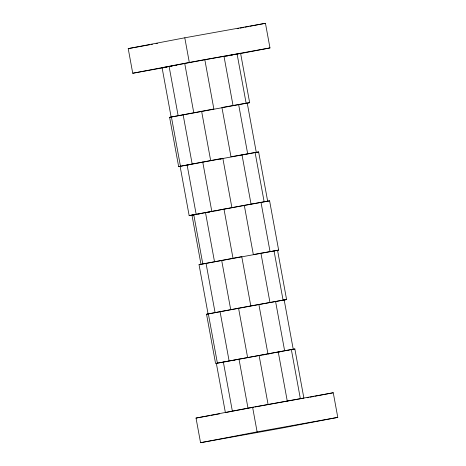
<?xml version="1.0" encoding="UTF-8"?>
<svg xmlns="http://www.w3.org/2000/svg" width="466" height="466" viewBox="0 0 466 466"><rect width="100%" height="100%" fill="white"/><g stroke="black" fill="none" stroke-linecap="round" stroke-linejoin="round"><path stroke-width="0.7" d="M180.796 166.234L178.647 166.601L169.607 117.339L249.654 102.666L240.613 53.404L204.824 59.741L162.098 67.774L171.139 117.036L213.865 109.003L204.824 59.741M178.647 166.601L258.624 151.933L267.665 201.195L189.149 215.566L180.109 166.304L222.83 158.271L231.876 207.533M202.203 264.117L201.009 264.408L191.969 215.146L244.289 205.308L269.598 200.829L278.639 250.091L277.445 250.382M267.804 201.265L269.598 200.829M206.543 314.235L284.173 299.912L293.213 349.174L215.583 363.497L206.543 314.235L207.976 313.991M234.322 54.65L235.72 54.376M247.557 103.079L249.654 102.666M255.828 152.487L258.624 151.933M250.795 305.894L208.075 313.927L199.034 264.671L241.755 256.632L250.795 305.894L286.59 299.556L277.55 250.294L202.803 263.972L193.763 214.71M283.794 300.11L286.59 299.556M303.902 398.226L294.861 348.964L216.346 363.334L225.387 412.596L231.678 411.35M292.759 349.383L294.861 348.964M167.003 67.087L132.74 73.249L128.22 48.615L184.792 37.798L265.451 23.3L269.971 47.928L239.565 53.747M237.165 28.711L238.58 28.438M239.996 28.17L243.532 27.494M244.947 27.22L248.483 26.545M249.893 26.277L265.451 23.3M132.74 73.249L189.312 62.427L269.971 47.928M236.734 54.289L238.149 54.015M245.53 154.432L246.904 154.17M286.596 350.537L287.976 350.275M196.029 418.072L252.601 407.249L333.26 392.751L337.78 417.385L281.208 428.202L200.549 442.7L196.029 418.072L209.589 415.631M307.094 397.754L308.509 397.486M309.925 397.218L313.461 396.543M314.876 396.269L333.26 392.751M200.549 442.7L257.121 431.883L337.78 417.385M223.668 56.66L225.09 56.392M226.511 56.124L227.932 55.862M231.486 55.192L232.913 54.924M278.627 352.092L280.049 351.824M253.556 407.249L232.377 411.21L223.336 361.948M263.342 354.9L264.77 354.632M268.323 353.974L269.75 353.706M220.057 159.203L221.443 158.947M228.404 208.587L229.79 208.337M243.648 205.78L245.034 205.523M254.943 406.993L300.372 398.762L291.332 349.506M215.717 210.906L217.133 210.644M232.971 360.48L234.392 360.224M128.22 48.615L149.633 44.765M151.06 44.509L152.487 44.253M156.058 43.612L157.485 43.355M170.573 66.446L172.001 66.189M238.633 104.501L221.933 107.5L230.973 156.762L256.277 152.283L247.236 103.021L238.633 104.501L247.673 153.757M187.256 165.121L188.648 164.871M194.91 163.747L196.303 163.496M208.226 212.292L209.618 212.042M278.639 250.091L253.329 254.57L244.289 205.308M225.579 361.767L226.971 361.517M211.016 415.375L219.585 413.837M165.628 67.238L167.009 66.993M170.451 66.382L171.832 66.137M175.28 65.525L176.661 65.281M193.367 214.908L194.747 214.663M200.951 213.562L202.331 213.317M169.607 117.339L171.039 117.094M191.969 215.146L194.835 214.657M198.423 214.04L199.856 213.795M163.514 67.558L164.923 67.343M189.149 215.566L192.679 215.03M199.034 264.671L201.854 264.239M301.077 398.657L303.197 398.331M274.02 250.836L283.06 300.098M237.083 53.939L246.13 103.202M255.094 152.475L264.135 201.731M260.995 202.308L270.035 251.57M275.563 301.391L284.61 350.653M260.919 253.155L269.96 302.417M223.989 56.264L233.029 105.52M278.231 351.824L287.272 401.086M241.994 154.794L251.034 204.05M258.863 304.397L267.903 353.653M259.067 355.302L268.107 404.564M223.971 209.03L233.012 258.286M238.545 308.113L247.586 357.375M201.609 111.223L210.649 160.479M184.792 37.798L189.312 62.427M252.601 407.249L257.121 431.883M221.665 260.343L230.705 309.599M184.728 63.446L193.769 112.708M238.976 359.006L248.017 408.268M202.739 161.976L211.78 211.238M205.477 212.467L214.517 261.729M220.051 311.556L229.091 360.818M183.115 114.659L192.155 163.921M206.03 263.284L215.071 312.54M169.094 66.388L178.134 115.65M187.105 164.917L196.145 214.179M208.337 313.799L217.377 363.055M171.401 116.902L180.441 166.164"/></g></svg>
